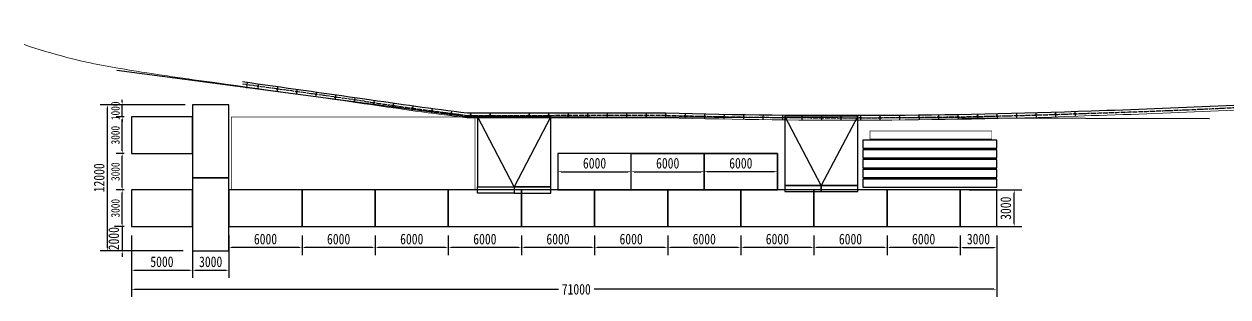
# Model space of a CAD drawing. Header units: millimetres. Extents: x -2018967 to 3675, y -751 to 1571936.
# Drawn here: x -1899858 to -1801079, y 1229791 to 1252202 of the extents above; entities that cross this region are included whole.
import ezdxf

# ---------------------------------------------------------------- set-up
doc = ezdxf.new("R2010")
doc.units = ezdxf.units.MM
doc.header["$LTSCALE"] = 1000
doc.linetypes.add('-6_350_HOLE$0$DASH', pattern=[0.35, 0.25, -0.1])
doc.linetypes.add('DOTE', pattern=[2.42, 2, -0.2, 0.02, -0.2])
doc.layers.get('0').update_dxf_attribs({"linetype": 'CONTINUOUS'})
doc.layers.get('DEFPOINTS').update_dxf_attribs({"linetype": 'CONTINUOUS'})
for name, color, linetype in [('1-下木', 215, 'CONTINUOUS'), ('1-中心线', 4, 'DOTE'), ('1-构筑物', 232, 'CONTINUOUS'), ('1-水岸线', 5, 'CONTINUOUS'), ('1-细部表达', 252, 'CONTINUOUS'), ('1-铺装分割线', 3, 'CONTINUOUS'), ('W-ALUMINUM_FRAME铝架', 30, 'CONTINUOUS')]:
    doc.layers.add(name, color=color, linetype=linetype)
doc.styles.add('STANDARD_T3', font='simplex.shx', dxfattribs={"width": 0.7, "bigfont": 'gbcbig.shx'})
doc.styles.add('黑体', font='simhei.ttf', dxfattribs={"width": 0.8})
doc.dimstyles.new('W&&200', dxfattribs={"dimtxt": 700, "dimasz": 200, "dimexe": 500, "dimexo": 600, "dimgap": 200, "dimtad": 1, "dimdec": 0, "dimzin": 0, "dimdsep": 46, "dimtxsty": 'STANDARD_T3', "dimcen": 0.09, "dimclrd": 1, "dimclre": 1, "dimclrt": 7, "dimazin": 2, "dimtfac": 1, "dimtdec": 0, "dimtix": 1, "dimtmove": 2, "dimatfit": 3, "dimfxl": 100, "dimtolj": 1, "dimtzin": 0, "dimarcsym": 0})
doc.dimstyles.new('W&&250', dxfattribs={"dimtxt": 875, "dimasz": 250, "dimexe": 625, "dimexo": 750, "dimgap": 250, "dimtad": 1, "dimdec": 0, "dimzin": 0, "dimdsep": 46, "dimtxsty": 'STANDARD_T3', "dimcen": 0.09, "dimclrd": 1, "dimclre": 1, "dimclrt": 7, "dimazin": 2, "dimtfac": 1, "dimtdec": 0, "dimtix": 1, "dimtmove": 2, "dimatfit": 3, "dimfxl": 100, "dimtolj": 1, "dimtzin": 0, "dimarcsym": 0})

# ---------------------------------------------------------------- blocks, each defined once
blk = doc.blocks.new('*D256')
at = {"color": 1, "lineweight": -2, "transparency": 16777216}
for p, q in [((-1822298, 1238577), (-1817990, 1238577)), ((-1818615, 1235827), (-1818615, 1238327)), ((-1822298, 1235577), (-1817990, 1235577))]:
    blk.add_line(p, q, dxfattribs=at)
at = {"color": 1, "transparency": 16777216}
for points in [[(-1818656, 1238327), (-1818573, 1238327), (-1818615, 1238577)], [(-1818656, 1235827), (-1818573, 1235827), (-1818615, 1235577)]]:
    blk.add_solid(points, dxfattribs=at)
at = {"layer": 'DEFPOINTS', "color": 0, "transparency": 16777216}
for p in [(-1823048, 1238577), (-1818615, 1238577), (-1823048, 1235577)]:
    blk.add_point(p, dxfattribs=at)
at = {"color": 7, "transparency": 16777216, "insert": (-1819307, 1237077), "char_height": 875, "attachment_point": 5, "rotation": 90, "style": '黑体'}
blk.add_mtext('\\A1;3000', dxfattribs=at)
blk = doc.blocks.new('*D257')
at = {"color": 1, "lineweight": -2, "transparency": 16777216}
for p, q in [((-1891048, 1234827), (-1891048, 1231358)), ((-1886048, 1234827), (-1886048, 1231358)), ((-1890798, 1231983), (-1886298, 1231983))]:
    blk.add_line(p, q, dxfattribs=at)
at = {"color": 1, "transparency": 16777216}
for points in [[(-1890798, 1232025), (-1890798, 1231941), (-1891048, 1231983)], [(-1886298, 1232025), (-1886298, 1231941), (-1886048, 1231983)]]:
    blk.add_solid(points, dxfattribs=at)
at = {"layer": 'DEFPOINTS', "color": 0, "transparency": 16777216}
for p in [(-1891048, 1235577), (-1886048, 1235577), (-1886048, 1231983)]:
    blk.add_point(p, dxfattribs=at)
at = {"color": 7, "transparency": 16777216, "insert": (-1888548, 1232675), "char_height": 875, "attachment_point": 5, "style": '黑体'}
blk.add_mtext('\\A1;5000', dxfattribs=at)
blk = doc.blocks.new('*D258')
at = {"color": 1, "lineweight": -2, "transparency": 16777216}
for p, q in [((-1886048, 1234827), (-1886048, 1231358)), ((-1883048, 1234827), (-1883048, 1231358)), ((-1885798, 1231983), (-1883298, 1231983))]:
    blk.add_line(p, q, dxfattribs=at)
at = {"color": 1, "transparency": 16777216}
for points in [[(-1885798, 1232025), (-1885798, 1231941), (-1886048, 1231983)], [(-1883298, 1232025), (-1883298, 1231941), (-1883048, 1231983)]]:
    blk.add_solid(points, dxfattribs=at)
at = {"layer": 'DEFPOINTS', "color": 0, "transparency": 16777216}
for p in [(-1886048, 1235577), (-1883048, 1235577), (-1883048, 1231983)]:
    blk.add_point(p, dxfattribs=at)
at = {"color": 7, "transparency": 16777216, "insert": (-1884548, 1232675), "char_height": 875, "attachment_point": 5, "style": '黑体'}
blk.add_mtext('\\A1;3000', dxfattribs=at)
blk = doc.blocks.new('*D259')
at = {"color": 1, "lineweight": -2, "transparency": 16777216}
for p, q in [((-1891648, 1238577), (-1892306, 1238577)), ((-1891806, 1235777), (-1891806, 1238377)), ((-1891648, 1235577), (-1892306, 1235577))]:
    blk.add_line(p, q, dxfattribs=at)
at = {"color": 1, "transparency": 16777216}
for points in [[(-1891840, 1238377), (-1891773, 1238377), (-1891806, 1238577)], [(-1891840, 1235777), (-1891773, 1235777), (-1891806, 1235577)]]:
    blk.add_solid(points, dxfattribs=at)
at = {"layer": 'DEFPOINTS', "color": 0, "transparency": 16777216}
for p in [(-1891806, 1238577), (-1891048, 1238577), (-1891048, 1235577)]:
    blk.add_point(p, dxfattribs=at)
at = {"color": 7, "transparency": 16777216, "insert": (-1892360, 1237077), "char_height": 700, "attachment_point": 5, "rotation": 90, "style": '黑体'}
blk.add_mtext('\\A1;3000', dxfattribs=at)
blk = doc.blocks.new('*D262')
at = {"color": 1, "lineweight": -2, "transparency": 16777216}
for p, q in [((-1891706, 1241577), (-1892306, 1241577)), ((-1891806, 1238777), (-1891806, 1241377)), ((-1891706, 1238577), (-1892306, 1238577))]:
    blk.add_line(p, q, dxfattribs=at)
at = {"color": 1, "transparency": 16777216}
for points in [[(-1891840, 1241377), (-1891773, 1241377), (-1891806, 1241577)], [(-1891840, 1238777), (-1891773, 1238777), (-1891806, 1238577)]]:
    blk.add_solid(points, dxfattribs=at)
at = {"layer": 'DEFPOINTS', "color": 0, "transparency": 16777216}
for p in [(-1891806, 1241577), (-1891048, 1241577), (-1883048, 1238577)]:
    blk.add_point(p, dxfattribs=at)
at = {"color": 7, "transparency": 16777216, "insert": (-1892360, 1240077), "char_height": 700, "attachment_point": 5, "rotation": 90, "style": '黑体'}
blk.add_mtext('\\A1;3000', dxfattribs=at)
blk = doc.blocks.new('*D263')
at = {"color": 1, "lineweight": -2, "transparency": 16777216}
for p, q in [((-1891648, 1244577), (-1892306, 1244577)), ((-1891806, 1241777), (-1891806, 1244377)), ((-1891648, 1241577), (-1892306, 1241577))]:
    blk.add_line(p, q, dxfattribs=at)
at = {"color": 1, "transparency": 16777216}
for points in [[(-1891840, 1244377), (-1891773, 1244377), (-1891806, 1244577)], [(-1891840, 1241777), (-1891773, 1241777), (-1891806, 1241577)]]:
    blk.add_solid(points, dxfattribs=at)
at = {"layer": 'DEFPOINTS', "color": 0, "transparency": 16777216}
for p in [(-1891806, 1244577), (-1891048, 1244577), (-1891048, 1241577)]:
    blk.add_point(p, dxfattribs=at)
at = {"color": 7, "transparency": 16777216, "insert": (-1892360, 1243077), "char_height": 700, "attachment_point": 5, "rotation": 90, "style": '黑体'}
blk.add_mtext('\\A1;3000', dxfattribs=at)
blk = doc.blocks.new('*D260')
at = {"color": 1, "lineweight": -2, "transparency": 16777216}
for p, q in [((-1886798, 1245577), (-1893627, 1245577)), ((-1893002, 1233827), (-1893002, 1245327)), ((-1886798, 1233577), (-1893627, 1233577))]:
    blk.add_line(p, q, dxfattribs=at)
at = {"color": 1, "transparency": 16777216}
for points in [[(-1893044, 1245327), (-1892960, 1245327), (-1893002, 1245577)], [(-1893044, 1233827), (-1892960, 1233827), (-1893002, 1233577)]]:
    blk.add_solid(points, dxfattribs=at)
at = {"layer": 'DEFPOINTS', "color": 0, "transparency": 16777216}
for p in [(-1893002, 1245577), (-1886048, 1245577), (-1886048, 1233577)]:
    blk.add_point(p, dxfattribs=at)
at = {"color": 7, "transparency": 16777216, "insert": (-1893695, 1239577), "char_height": 875, "attachment_point": 5, "rotation": 90, "style": '黑体'}
blk.add_mtext('\\A1;12000', dxfattribs=at)
blk = doc.blocks.new('*D261')
at = {"color": 1, "lineweight": -2, "transparency": 16777216}
for p, q in [((-1891806, 1235827), (-1891806, 1236077)), ((-1891798, 1235577), (-1892431, 1235577)), ((-1891806, 1235577), (-1891806, 1233577)), ((-1886798, 1233577), (-1892431, 1233577)), ((-1891806, 1233327), (-1891806, 1233077))]:
    blk.add_line(p, q, dxfattribs=at)
at = {"color": 1, "transparency": 16777216}
for points in [[(-1891848, 1235827), (-1891765, 1235827), (-1891806, 1235577)], [(-1891848, 1233327), (-1891765, 1233327), (-1891806, 1233577)]]:
    blk.add_solid(points, dxfattribs=at)
at = {"layer": 'DEFPOINTS', "color": 0, "transparency": 16777216}
for p in [(-1891048, 1235577), (-1891806, 1233577), (-1886048, 1233577)]:
    blk.add_point(p, dxfattribs=at)
at = {"color": 7, "transparency": 16777216, "insert": (-1892499, 1234577), "char_height": 875, "attachment_point": 5, "rotation": 90, "style": '黑体'}
blk.add_mtext('\\A1;2000', dxfattribs=at)
blk = doc.blocks.new('*U252')
at = {"layer": 'W-ALUMINUM_FRAME铝架', "color": 3}
blk.add_lwpolyline([(-6000, -1500), (6000, -1500), (6000, 1500), (-6000, 1500)], close=True, dxfattribs=at)
blk = doc.blocks.new('*U253')
at = {"color": 0, "linetype": 'ByBlock', "lineweight": -2, "transparency": 16777216}
for p in [(-48000, 0), (-36000, 0), (-24000, 0), (-12000, 0), (0, 0)]:
    blk.add_blockref('*U252', p, dxfattribs=at)
blk = doc.blocks.new('*D264')
at = {"color": 1, "lineweight": -2, "transparency": 16777216}
for p, q in [((-1891048, 1234827), (-1891048, 1229791)), ((-1820048, 1234827), (-1820048, 1229791)), ((-1890798, 1230416), (-1856012, 1230416)), ((-1820298, 1230416), (-1853085, 1230416))]:
    blk.add_line(p, q, dxfattribs=at)
at = {"color": 1, "transparency": 16777216}
for points in [[(-1890798, 1230457), (-1890798, 1230374), (-1891048, 1230416)], [(-1820298, 1230457), (-1820298, 1230374), (-1820048, 1230416)]]:
    blk.add_solid(points, dxfattribs=at)
at = {"layer": 'DEFPOINTS', "color": 0, "transparency": 16777216}
for p in [(-1891048, 1235577), (-1820048, 1235577), (-1820048, 1230416)]:
    blk.add_point(p, dxfattribs=at)
at = {"color": 7, "transparency": 16777216, "insert": (-1854548, 1230416), "char_height": 875, "attachment_point": 5, "style": '黑体'}
blk.add_mtext('\\A1;71000', dxfattribs=at)
blk = doc.blocks.new('*U254')
blk.add_lwpolyline([(-3000, -1500), (3000, -1500), (3000, 1500), (-3000, 1500)], close=True)
blk = doc.blocks.new('*U255')
at = {"color": 0, "linetype": 'ByBlock', "lineweight": -2, "transparency": 16777216}
for p in [(-54000, 0), (-48000, 0), (-42000, 0), (-36000, 0), (-30000, 0), (-24000, 0), (-18000, 0), (-12000, 0), (-6000, 0), (0, 0)]:
    blk.add_blockref('*U254', p, dxfattribs=at)
blk = doc.blocks.new('*D265')
at = {"color": 1, "lineweight": -2, "transparency": 16777216}
for p, q in [((-1829048, 1234827), (-1829048, 1233225)), ((-1823048, 1234827), (-1823048, 1233225)), ((-1823298, 1233850), (-1828798, 1233850))]:
    blk.add_line(p, q, dxfattribs=at)
at = {"color": 1, "transparency": 16777216}
for points in [[(-1828798, 1233892), (-1828798, 1233808), (-1829048, 1233850)], [(-1823298, 1233892), (-1823298, 1233808), (-1823048, 1233850)]]:
    blk.add_solid(points, dxfattribs=at)
at = {"layer": 'DEFPOINTS', "color": 0, "transparency": 16777216}
for p in [(-1829048, 1235577), (-1823048, 1235577), (-1829048, 1233850)]:
    blk.add_point(p, dxfattribs=at)
at = {"color": 7, "transparency": 16777216, "insert": (-1826048, 1234542), "char_height": 875, "attachment_point": 5, "style": '黑体'}
blk.add_mtext('\\A1;6000', dxfattribs=at)
blk = doc.blocks.new('*D266')
at = {"color": 1, "lineweight": -2, "transparency": 16777216}
for p, q in [((-1835048, 1234827), (-1835048, 1233225)), ((-1829048, 1234827), (-1829048, 1233225)), ((-1829298, 1233850), (-1834798, 1233850))]:
    blk.add_line(p, q, dxfattribs=at)
at = {"color": 1, "transparency": 16777216}
for points in [[(-1834798, 1233892), (-1834798, 1233808), (-1835048, 1233850)], [(-1829298, 1233892), (-1829298, 1233808), (-1829048, 1233850)]]:
    blk.add_solid(points, dxfattribs=at)
at = {"layer": 'DEFPOINTS', "color": 0, "transparency": 16777216}
for p in [(-1835048, 1235577), (-1829048, 1235577), (-1835048, 1233850)]:
    blk.add_point(p, dxfattribs=at)
at = {"color": 7, "transparency": 16777216, "insert": (-1832048, 1234542), "char_height": 875, "attachment_point": 5, "style": '黑体'}
blk.add_mtext('\\A1;6000', dxfattribs=at)
blk = doc.blocks.new('*D267')
at = {"color": 1, "lineweight": -2, "transparency": 16777216}
for p, q in [((-1841048, 1234827), (-1841048, 1233225)), ((-1835048, 1234827), (-1835048, 1233225)), ((-1835298, 1233850), (-1840798, 1233850))]:
    blk.add_line(p, q, dxfattribs=at)
at = {"color": 1, "transparency": 16777216}
for points in [[(-1840798, 1233892), (-1840798, 1233808), (-1841048, 1233850)], [(-1835298, 1233892), (-1835298, 1233808), (-1835048, 1233850)]]:
    blk.add_solid(points, dxfattribs=at)
at = {"layer": 'DEFPOINTS', "color": 0, "transparency": 16777216}
for p in [(-1841048, 1235577), (-1835048, 1235577), (-1841048, 1233850)]:
    blk.add_point(p, dxfattribs=at)
at = {"color": 7, "transparency": 16777216, "insert": (-1838048, 1234542), "char_height": 875, "attachment_point": 5, "style": '黑体'}
blk.add_mtext('\\A1;6000', dxfattribs=at)
blk = doc.blocks.new('*D268')
at = {"color": 1, "lineweight": -2, "transparency": 16777216}
for p, q in [((-1847048, 1234827), (-1847048, 1233225)), ((-1841048, 1234827), (-1841048, 1233225)), ((-1841298, 1233850), (-1846798, 1233850))]:
    blk.add_line(p, q, dxfattribs=at)
at = {"color": 1, "transparency": 16777216}
for points in [[(-1846798, 1233892), (-1846798, 1233808), (-1847048, 1233850)], [(-1841298, 1233892), (-1841298, 1233808), (-1841048, 1233850)]]:
    blk.add_solid(points, dxfattribs=at)
at = {"layer": 'DEFPOINTS', "color": 0, "transparency": 16777216}
for p in [(-1847048, 1235577), (-1841048, 1235577), (-1847048, 1233850)]:
    blk.add_point(p, dxfattribs=at)
at = {"color": 7, "transparency": 16777216, "insert": (-1844048, 1234542), "char_height": 875, "attachment_point": 5, "style": '黑体'}
blk.add_mtext('\\A1;6000', dxfattribs=at)
blk = doc.blocks.new('*D269')
at = {"color": 1, "lineweight": -2, "transparency": 16777216}
for p, q in [((-1853048, 1234827), (-1853048, 1233225)), ((-1847048, 1234827), (-1847048, 1233225)), ((-1847298, 1233850), (-1852798, 1233850))]:
    blk.add_line(p, q, dxfattribs=at)
at = {"color": 1, "transparency": 16777216}
for points in [[(-1852798, 1233892), (-1852798, 1233808), (-1853048, 1233850)], [(-1847298, 1233892), (-1847298, 1233808), (-1847048, 1233850)]]:
    blk.add_solid(points, dxfattribs=at)
at = {"layer": 'DEFPOINTS', "color": 0, "transparency": 16777216}
for p in [(-1853048, 1235577), (-1847048, 1235577), (-1853048, 1233850)]:
    blk.add_point(p, dxfattribs=at)
at = {"color": 7, "transparency": 16777216, "insert": (-1850048, 1234542), "char_height": 875, "attachment_point": 5, "style": '黑体'}
blk.add_mtext('\\A1;6000', dxfattribs=at)
blk = doc.blocks.new('*D270')
at = {"color": 1, "lineweight": -2, "transparency": 16777216}
for p, q in [((-1859048, 1234827), (-1859048, 1233225)), ((-1853048, 1234827), (-1853048, 1233225)), ((-1853298, 1233850), (-1858798, 1233850))]:
    blk.add_line(p, q, dxfattribs=at)
at = {"color": 1, "transparency": 16777216}
for points in [[(-1858798, 1233892), (-1858798, 1233808), (-1859048, 1233850)], [(-1853298, 1233892), (-1853298, 1233808), (-1853048, 1233850)]]:
    blk.add_solid(points, dxfattribs=at)
at = {"layer": 'DEFPOINTS', "color": 0, "transparency": 16777216}
for p in [(-1859048, 1235577), (-1853048, 1235577), (-1859048, 1233850)]:
    blk.add_point(p, dxfattribs=at)
at = {"color": 7, "transparency": 16777216, "insert": (-1856048, 1234542), "char_height": 875, "attachment_point": 5, "style": '黑体'}
blk.add_mtext('\\A1;6000', dxfattribs=at)
blk = doc.blocks.new('*D271')
at = {"color": 1, "lineweight": -2, "transparency": 16777216}
for p, q in [((-1865048, 1234827), (-1865048, 1233225)), ((-1859048, 1234827), (-1859048, 1233225)), ((-1859298, 1233850), (-1864798, 1233850))]:
    blk.add_line(p, q, dxfattribs=at)
at = {"color": 1, "transparency": 16777216}
for points in [[(-1864798, 1233892), (-1864798, 1233808), (-1865048, 1233850)], [(-1859298, 1233892), (-1859298, 1233808), (-1859048, 1233850)]]:
    blk.add_solid(points, dxfattribs=at)
at = {"layer": 'DEFPOINTS', "color": 0, "transparency": 16777216}
for p in [(-1865048, 1235577), (-1859048, 1235577), (-1865048, 1233850)]:
    blk.add_point(p, dxfattribs=at)
at = {"color": 7, "transparency": 16777216, "insert": (-1862048, 1234542), "char_height": 875, "attachment_point": 5, "style": '黑体'}
blk.add_mtext('\\A1;6000', dxfattribs=at)
blk = doc.blocks.new('*D272')
at = {"color": 1, "lineweight": -2, "transparency": 16777216}
for p, q in [((-1871048, 1234827), (-1871048, 1233225)), ((-1865048, 1234827), (-1865048, 1233225)), ((-1865298, 1233850), (-1870798, 1233850))]:
    blk.add_line(p, q, dxfattribs=at)
at = {"color": 1, "transparency": 16777216}
for points in [[(-1870798, 1233892), (-1870798, 1233808), (-1871048, 1233850)], [(-1865298, 1233892), (-1865298, 1233808), (-1865048, 1233850)]]:
    blk.add_solid(points, dxfattribs=at)
at = {"layer": 'DEFPOINTS', "color": 0, "transparency": 16777216}
for p in [(-1871048, 1235577), (-1865048, 1235577), (-1871048, 1233850)]:
    blk.add_point(p, dxfattribs=at)
at = {"color": 7, "transparency": 16777216, "insert": (-1868048, 1234542), "char_height": 875, "attachment_point": 5, "style": '黑体'}
blk.add_mtext('\\A1;6000', dxfattribs=at)
blk = doc.blocks.new('*D273')
at = {"color": 1, "lineweight": -2, "transparency": 16777216}
for p, q in [((-1877048, 1234827), (-1877048, 1233225)), ((-1871048, 1234827), (-1871048, 1233225)), ((-1871298, 1233850), (-1876798, 1233850))]:
    blk.add_line(p, q, dxfattribs=at)
at = {"color": 1, "transparency": 16777216}
for points in [[(-1876798, 1233892), (-1876798, 1233808), (-1877048, 1233850)], [(-1871298, 1233892), (-1871298, 1233808), (-1871048, 1233850)]]:
    blk.add_solid(points, dxfattribs=at)
at = {"layer": 'DEFPOINTS', "color": 0, "transparency": 16777216}
for p in [(-1877048, 1235577), (-1871048, 1235577), (-1877048, 1233850)]:
    blk.add_point(p, dxfattribs=at)
at = {"color": 7, "transparency": 16777216, "insert": (-1874048, 1234542), "char_height": 875, "attachment_point": 5, "style": '黑体'}
blk.add_mtext('\\A1;6000', dxfattribs=at)
blk = doc.blocks.new('*D274')
at = {"color": 1, "lineweight": -2, "transparency": 16777216}
for p, q in [((-1883048, 1234827), (-1883048, 1233225)), ((-1877048, 1234827), (-1877048, 1233225)), ((-1877298, 1233850), (-1882798, 1233850))]:
    blk.add_line(p, q, dxfattribs=at)
at = {"color": 1, "transparency": 16777216}
for points in [[(-1882798, 1233892), (-1882798, 1233808), (-1883048, 1233850)], [(-1877298, 1233892), (-1877298, 1233808), (-1877048, 1233850)]]:
    blk.add_solid(points, dxfattribs=at)
at = {"layer": 'DEFPOINTS', "color": 0, "transparency": 16777216}
for p in [(-1883048, 1235577), (-1877048, 1235577), (-1883048, 1233850)]:
    blk.add_point(p, dxfattribs=at)
at = {"color": 7, "transparency": 16777216, "insert": (-1880048, 1234542), "char_height": 875, "attachment_point": 5, "style": '黑体'}
blk.add_mtext('\\A1;6000', dxfattribs=at)
blk = doc.blocks.new('*U469')
blk.add_lwpolyline([(-5500, -333), (5500, -333), (5500, 329), (-5500, 329)], close=True)
blk = doc.blocks.new('*U470')
at = {"color": 0, "linetype": 'ByBlock', "lineweight": -2, "transparency": 16777216}
for p in [(0, 3200), (0, 2400), (0, 1600), (0, 800), (0, 0)]:
    blk.add_blockref('*U469', p, dxfattribs=at)
blk = doc.blocks.new('langan')
at = {"layer": '1-中心线'}
blk.add_lwpolyline([(0, 0.178), (0, 0.04), (0, -0.19)], dxfattribs=at)
at = {"layer": '1-细部表达'}
blk.add_lwpolyline([(-0.04, 0.04), (0.04, 0.04), (0.04, -0.04), (-0.04, -0.04)], close=True, dxfattribs=at)
blk = doc.blocks.new('*D571')
at = {"color": 1, "lineweight": -2, "transparency": 16777216}
for p, q in [((-1856048, 1239327), (-1856048, 1240702)), ((-1850048, 1239327), (-1850048, 1240702)), ((-1855798, 1240077), (-1850298, 1240077))]:
    blk.add_line(p, q, dxfattribs=at)
at = {"color": 1, "transparency": 16777216}
for points in [[(-1855798, 1240119), (-1855798, 1240035), (-1856048, 1240077)], [(-1850298, 1240119), (-1850298, 1240035), (-1850048, 1240077)]]:
    blk.add_solid(points, dxfattribs=at)
at = {"layer": 'DEFPOINTS', "color": 0, "transparency": 16777216}
for p in [(-1850048, 1240077), (-1856048, 1238577), (-1850048, 1238577)]:
    blk.add_point(p, dxfattribs=at)
at = {"color": 7, "transparency": 16777216, "insert": (-1853048, 1240769), "char_height": 875, "attachment_point": 5, "style": '黑体'}
blk.add_mtext('\\A1;6000', dxfattribs=at)
blk = doc.blocks.new('*D572')
at = {"color": 1, "lineweight": -2, "transparency": 16777216}
for p, q in [((-1850048, 1239327), (-1850048, 1240702)), ((-1844048, 1239327), (-1844048, 1240702)), ((-1849798, 1240077), (-1844298, 1240077))]:
    blk.add_line(p, q, dxfattribs=at)
at = {"color": 1, "transparency": 16777216}
for points in [[(-1849798, 1240119), (-1849798, 1240035), (-1850048, 1240077)], [(-1844298, 1240119), (-1844298, 1240035), (-1844048, 1240077)]]:
    blk.add_solid(points, dxfattribs=at)
at = {"layer": 'DEFPOINTS', "color": 0, "transparency": 16777216}
for p in [(-1844048, 1240077), (-1850048, 1238577), (-1844048, 1238577)]:
    blk.add_point(p, dxfattribs=at)
at = {"color": 7, "transparency": 16777216, "insert": (-1847048, 1240769), "char_height": 875, "attachment_point": 5, "style": '黑体'}
blk.add_mtext('\\A1;6000', dxfattribs=at)
blk = doc.blocks.new('*D573')
at = {"color": 1, "lineweight": -2, "transparency": 16777216}
for p, q in [((-1844048, 1239327), (-1844048, 1240702)), ((-1838048, 1240827), (-1838048, 1240702)), ((-1838298, 1240077), (-1843798, 1240077))]:
    blk.add_line(p, q, dxfattribs=at)
at = {"color": 1, "transparency": 16777216}
for points in [[(-1843798, 1240119), (-1843798, 1240035), (-1844048, 1240077)], [(-1838298, 1240119), (-1838298, 1240035), (-1838048, 1240077)]]:
    blk.add_solid(points, dxfattribs=at)
at = {"layer": 'DEFPOINTS', "color": 0, "transparency": 16777216}
for p in [(-1844048, 1240077), (-1838048, 1240077), (-1844048, 1238577)]:
    blk.add_point(p, dxfattribs=at)
at = {"color": 7, "transparency": 16777216, "insert": (-1841048, 1240769), "char_height": 875, "attachment_point": 5, "style": '黑体'}
blk.add_mtext('\\A1;6000', dxfattribs=at)
blk = doc.blocks.new('*D574')
at = {"color": 1, "lineweight": -2, "transparency": 16777216}
for p, q in [((-1891806, 1245777), (-1891806, 1245977)), ((-1886648, 1245577), (-1892306, 1245577)), ((-1891806, 1244577), (-1891806, 1245577)), ((-1891648, 1244577), (-1892306, 1244577)), ((-1891806, 1244377), (-1891806, 1244177))]:
    blk.add_line(p, q, dxfattribs=at)
at = {"color": 1, "transparency": 16777216}
for points in [[(-1891840, 1245777), (-1891773, 1245777), (-1891806, 1245577)], [(-1891840, 1244377), (-1891773, 1244377), (-1891806, 1244577)]]:
    blk.add_solid(points, dxfattribs=at)
at = {"layer": 'DEFPOINTS', "color": 0, "transparency": 16777216}
for p in [(-1891806, 1245577), (-1886048, 1245577), (-1891048, 1244577)]:
    blk.add_point(p, dxfattribs=at)
at = {"color": 7, "transparency": 16777216, "insert": (-1892360, 1245077), "char_height": 700, "attachment_point": 5, "rotation": 90, "style": '黑体'}
blk.add_mtext('\\A1;1000', dxfattribs=at)
blk = doc.blocks.new('*D909')
at = {"color": 1, "lineweight": -2, "transparency": 16777216}
for p, q in [((-1823048, 1234827), (-1823048, 1233225)), ((-1820048, 1234827), (-1820048, 1233225)), ((-1822798, 1233850), (-1820298, 1233850))]:
    blk.add_line(p, q, dxfattribs=at)
at = {"color": 1, "transparency": 16777216}
for points in [[(-1822798, 1233892), (-1822798, 1233808), (-1823048, 1233850)], [(-1820298, 1233892), (-1820298, 1233808), (-1820048, 1233850)]]:
    blk.add_solid(points, dxfattribs=at)
at = {"layer": 'DEFPOINTS', "color": 0, "transparency": 16777216}
for p in [(-1823048, 1235577), (-1820048, 1235577), (-1820048, 1233850)]:
    blk.add_point(p, dxfattribs=at)
at = {"color": 7, "transparency": 16777216, "insert": (-1821548, 1234542), "char_height": 875, "attachment_point": 5, "style": '黑体'}
blk.add_mtext('\\A1;3000', dxfattribs=at)

msp = doc.modelspace()

# ---------------------------------------------------------------- linework, layer by layer
at = {"color": 8}
msp.add_lwpolyline([(-1892241.7, 1248419.2), (-1892241.7, 1248419.2), (-1863521.1, 1244600.1), (-1802589.5, 1244436.4)], dxfattribs=at)
at = {"linetype": '-6_350_HOLE$0$DASH', "const_width": 50}
msp.add_lwpolyline([(-1882848.4, 1238577), (-1862848.4, 1238577), (-1862848.4, 1244577), (-1882848.4, 1244577)], close=True, dxfattribs=at)
at = {"color": 183, "const_width": 50}
msp.add_lwpolyline([(-1830451.7, 1243430.4), (-1820451.7, 1243430.4), (-1820451.7, 1242755.1), (-1830451.7, 1242755.1)], close=True, dxfattribs=at)
msp.add_lwpolyline([(-1823048.4, 1235577), (-1820048.4, 1235577), (-1820048.4, 1238577), (-1823048.4, 1238577)], close=True)
at = {"layer": '1-下木'}
msp.add_lwpolyline([(-1881552.8, 1247421.5), (-1881598.3, 1246934)], dxfattribs=at)
at = {"layer": '1-中心线', "ltscale": 0.2}
msp.add_lwpolyline([(-1881976.7, 1247278.9, -0.0007083), (-1871935.7, 1245859.8, 0.0051525), (-1863521.1, 1244704.9), (-1847204.9, 1244707, 0.016127), (-1812298.9, 1244880.7, 0.0086787), (-1791452.3, 1245860.1, -0.0274266), (-1786744.8, 1246301.4)], format="xyb", dxfattribs=at)
at = {"layer": '1-水岸线', "linetype": 'ByBlock', "lineweight": 0}
msp.add_lwpolyline([(-1899858, 1250518.5, 0.0386291), (-1892751.2, 1248683.6, 0.0078984), (-1885969.5, 1247633.2, -0.0009879), (-1871964.4, 1245661.8, 0.0051599), (-1863533.7, 1244504.9), (-1847207.6, 1244507, 0.0161254), (-1812292.2, 1244680.8, 0.0086819), (-1791431, 1245661.1, -0.0508757), (-1782726.8, 1246069.1, 0.1302663), (-1775462.7, 1247573.8, -0.0697877), (-1771358.7, 1248952, 0.0234381), (-1761026.5, 1251387.5, 0.0549261), (-1748860.7, 1252202.2)], format="xyb", dxfattribs=at)
at = {"layer": '1-铺装分割线', "linetype": 'ByBlock'}
msp.add_lwpolyline([(-1881948.9, 1247477, -0.0007083), (-1871906.9, 1246057.7, 0.0051451), (-1863508.5, 1244904.9), (-1847202.2, 1244907, 0.0161286), (-1812305.5, 1245080.6, 0.0086756), (-1791473.5, 1246059.2, -0.027378), (-1786752.6, 1246501.3)], format="xyb", dxfattribs=at)
at = {"layer": 'W-ALUMINUM_FRAME铝架', "color": 3}
for points in [[(-1886048.4, 1239577), (-1883048.4, 1239577), (-1883048.4, 1245577), (-1886048.4, 1245577)], [(-1891048.4, 1241577), (-1886048.4, 1241577), (-1886048.4, 1244577), (-1891048.4, 1244577)], [(-1856048.4, 1241577), (-1856048.4, 1238577), (-1850048.4, 1238577), (-1850048.4, 1241577)], [(-1850048.4, 1241577), (-1844048.4, 1241577), (-1844048.4, 1238577), (-1850048.4, 1238577)], [(-1838048.4, 1241577), (-1838048.4, 1238577), (-1844048.4, 1238577), (-1844048.4, 1241577)], [(-1886048.4, 1233577), (-1883048.4, 1233577), (-1883048.4, 1239577), (-1886048.4, 1239577)], [(-1891048.4, 1235577), (-1886048.4, 1235577), (-1886048.4, 1238577), (-1891048.4, 1238577)]]:
    msp.add_lwpolyline(points, close=True, dxfattribs=at)
at = {"layer": 'W-ALUMINUM_FRAME铝架', "color": 4}
for points in [[(-1862644.6, 1238830.4), (-1856644.6, 1238830.4), (-1856644.6, 1244610.3), (-1862644.6, 1244610.3)], [(-1831448.4, 1238941), (-1831448.4, 1244626.9), (-1837448.4, 1244626.9), (-1837448.4, 1238941)], [(-1859640.7, 1238327), (-1862640.7, 1238327), (-1862640.7, 1238827), (-1859640.7, 1238827)], [(-1859648.4, 1238327), (-1856648.4, 1238327), (-1856648.4, 1238827), (-1859648.4, 1238827)], [(-1837448.4, 1238441), (-1834448.4, 1238441), (-1834448.4, 1238941), (-1837448.4, 1238941)], [(-1834448.4, 1238441), (-1831448.4, 1238441), (-1831448.4, 1238941), (-1834448.4, 1238941)]]:
    msp.add_lwpolyline(points, close=True, dxfattribs=at)
for points in [[(-1856644.6, 1244610.3), (-1859640.7, 1238827), (-1862644.6, 1244610.3)], [(-1831448.4, 1244626.9), (-1834448.4, 1238941), (-1837448.4, 1244626.9)]]:
    msp.add_lwpolyline(points, dxfattribs=at)
at = {"layer": 'W-ALUMINUM_FRAME铝架'}
msp.add_lwpolyline([(-1856048.4, 1238577), (-1838048.4, 1238577), (-1838048.4, 1241577), (-1856048.4, 1241577)], close=True, dxfattribs=at)

# ---------------------------------------------------------------- block references
for name, p in [('*U470', (-1825548.4, 1239140.4)), ('*U253', (-1829048.4, 1237077)), ('*U255', (-1826048.4, 1237077))]:
    msp.add_blockref(name, p)
at = {"layer": '1-构筑物'}
for p, xscale, yscale, zscale, rotation in [((-1880660.6, 1247094.5), 999.9999999999997, 999.9999999999997, 999.9999999999997, 352.0153963550256), ((-1879076.1, 1246871.9), 999.9999999999998, 999.9999999999998, 999.9999999999998, 351.9897844261242), ((-1877491.8, 1246648.6), 999.9999999999999, 999.9999999999999, 999.9999999999999, 351.9641724972022), ((-1875907.6, 1246424.6), 999.9999999999999, 999.9999999999999, 999.9999999999999, 351.9385605682272), ((-1874323.4, 1246199.9), 999.9999999999997, 999.9999999999997, 999.9999999999997, 351.9129486392683), ((-1872739.4, 1245974.4), 999.9999999999999, 999.9999999999999, 999.9999999999999, 351.887336710293), ((-1871155.9, 1245745.3), 1000, 1000, 1000, 351.7042036249348), ((-1869572.2, 1245517.5), 1000, 1000, 1000, 351.9266498785266), ((-1867987.6, 1245295.9), 1000.000000000001, 1000.000000000001, 1000.000000000001, 352.1490961334314), ((-1866402.2, 1245080.4), 999.9999999999999, 999.9999999999999, 999.9999999999999, 352.371542387477), ((-1864815.9, 1244871.1), 1000, 1000, 1000, 352.5939886410972), ((-1863226.6, 1244704.9), 1000.000000000001, 1000.000000000001, 1000.000000000001, 0.007416484556053342), ((-1861626.6, 1244705.1), 1000.000000000001, 1000.000000000001, 1000.000000000001, 0.007416484556053342), ((-1858426.6, 1244705.5), 1000.000000000001, 1000.000000000001, 1000.000000000001, 0.007416484556053342), ((-1856826.6, 1244705.7), 1000.000000000001, 1000.000000000001, 1000.000000000001, 0.007416484556053342), ((-1855226.6, 1244706), 1000.000000000001, 1000.000000000001, 1000.000000000001, 0.007416484556053342), ((-1853626.6, 1244706.2), 1000.000000000001, 1000.000000000001, 1000.000000000001, 0.007416484556053342), ((-1852026.6, 1244706.4), 1000.000000000001, 1000.000000000001, 1000.000000000001, 0.007416484556053342), ((-1850426.6, 1244706.6), 1000.000000000001, 1000.000000000001, 1000.000000000001, 0.007416484556053342), ((-1848826.6, 1244706.8), 1000.000000000001, 1000.000000000001, 1000.000000000001, 0.007416484556053342), ((-1847226.6, 1244707), 1000.000000000001, 1000.000000000001, 1000.000000000001, 0.007416484556053342), ((-1845627.1, 1244666.2), 1000, 1000, 1000, 358.6042863558596), ((-1844027.5, 1244629.6), 1000, 1000, 1000, 358.7736565907607), ((-1842427.8, 1244597.8), 999.9999999999999, 999.9999999999999, 999.9999999999999, 358.9430268253143), ((-1840828.1, 1244570.6), 999.9999999999998, 999.9999999999998, 999.9999999999998, 359.1123970603898), ((-1839228.2, 1244548.2), 1000, 1000, 1000, 359.2817672950263), ((-1837628.3, 1244530.5), 1000.000000000001, 1000.000000000001, 1000.000000000001, 359.451137529513), ((-1836028.4, 1244517.5), 1000, 1000, 1000, 359.6205077645332), ((-1834428.4, 1244509.3), 1000, 1000, 1000, 359.7898779992739), ((-1832828.4, 1244505.8), 1000, 1000, 1000, 359.9592482338012), ((-1831228.4, 1244507), 999.9999999999994, 999.9999999999994, 999.9999999999994, 0.1286184688192469), ((-1829628.4, 1244513), 1000, 1000, 1000, 0.2979887028719904), ((-1828028.4, 1244523.7), 1000, 1000, 1000, 0.467358938146356), ((-1826428.5, 1244539.1), 1000, 1000, 1000, 0.636729173009861), ((-1824828.6, 1244559.2), 1000, 1000, 1000, 0.8060994074911044), ((-1823228.8, 1244584.1), 1000, 1000, 1000, 0.9754696425328055), ((-1821629.1, 1244613.7), 999.9999999999998, 999.9999999999998, 999.9999999999998, 1.144839876957448), ((-1820029.5, 1244648), 1000, 1000, 1000, 1.314210111604431), ((-1818430, 1244687.1), 999.9999999999994, 999.9999999999994, 999.9999999999994, 1.48358034619009), ((-1816830.6, 1244730.9), 1000, 1000, 1000, 1.652950580836088), ((-1815231.3, 1244779.4), 1000, 1000, 1000, 1.822320815641839), ((-1813632.2, 1244832.7), 1000, 1000, 1000, 1.991691050636593)]:
    msp.add_blockref('langan', p, dxfattribs=dict(at, xscale=xscale, yscale=yscale, zscale=zscale, rotation=rotation))

# ---------------------------------------------------------------- dimensions: what is measured, and where the dimension line sits
for base, p1, p2, dimstyle, override, picture, middle in [((-1891806.4, 1245577), (-1891048.4, 1244577), (-1886048.4, 1245577), 'W&&200', {"dimtxsty": '黑体'}, '*D574', (-1892360.3, 1245077)), ((-1893002.1, 1245577), (-1886048.4, 1233577), (-1886048.4, 1245577), 'W&&250', {"dimtxsty": '黑体'}, '*D260', (-1893694.5, 1239577)), ((-1891806.4, 1244577), (-1891048.4, 1241577), (-1891048.4, 1244577), 'W&&200', {"dimtxsty": '黑体'}, '*D263', (-1892360.3, 1243077)), ((-1891806.4, 1241577), (-1883048.4, 1238577), (-1891048.4, 1241577), 'W&&200', {"dimtxsty": '黑体', "dimfxlon": 1}, '*D262', (-1892360.3, 1240077)), ((-1891806.4, 1238577), (-1891048.4, 1235577), (-1891048.4, 1238577), 'W&&200', {"dimtxsty": '黑体'}, '*D259', (-1892360.3, 1237077)), ((-1818614.6, 1238577), (-1823048.4, 1235577), (-1823048.4, 1238577), 'W&&250', {"dimtxsty": '黑体'}, '*D256', (-1819307, 1237077)), ((-1891806.4, 1233577), (-1891048.4, 1235577), (-1886048.4, 1233577), 'W&&250', {"dimtxsty": '黑体'}, '*D261', (-1892498.8, 1234577))]:
    dim = msp.add_linear_dim(base=base, p1=p1, p2=p2, angle=90, dimstyle=dimstyle, override=override)
    dim.commit()
    dim.dimension.update_dxf_attribs({"geometry": picture, "text_midpoint": middle})
for base, p1, p2, picture, middle in [((-1850048.4, 1240077), (-1856048.4, 1238577), (-1850048.4, 1238577), '*D571', (-1853048.4, 1240769.4)), ((-1844048.4, 1240077), (-1850048.4, 1238577), (-1844048.4, 1238577), '*D572', (-1847048.4, 1240769.4)), ((-1844048.4, 1240077), (-1838048.4, 1240077), (-1844048.4, 1238577), '*D573', (-1841048.4, 1240769.4)), ((-1886048.4, 1231983), (-1891048.4, 1235577), (-1886048.4, 1235577), '*D257', (-1888548.4, 1232675.5)), ((-1883048.4, 1231983), (-1886048.4, 1235577), (-1883048.4, 1235577), '*D258', (-1884548.4, 1232675.5)), ((-1883048.4, 1233850), (-1877048.4, 1235577), (-1883048.4, 1235577), '*D274', (-1880048.4, 1234542.4)), ((-1877048.4, 1233850), (-1871048.4, 1235577), (-1877048.4, 1235577), '*D273', (-1874048.4, 1234542.4)), ((-1871048.4, 1233850), (-1865048.4, 1235577), (-1871048.4, 1235577), '*D272', (-1868048.4, 1234542.4)), ((-1865048.4, 1233850), (-1859048.4, 1235577), (-1865048.4, 1235577), '*D271', (-1862048.4, 1234542.4)), ((-1859048.4, 1233850), (-1853048.4, 1235577), (-1859048.4, 1235577), '*D270', (-1856048.4, 1234542.4)), ((-1853048.4, 1233850), (-1847048.4, 1235577), (-1853048.4, 1235577), '*D269', (-1850048.4, 1234542.4)), ((-1847048.4, 1233850), (-1841048.4, 1235577), (-1847048.4, 1235577), '*D268', (-1844048.4, 1234542.4)), ((-1841048.4, 1233850), (-1835048.4, 1235577), (-1841048.4, 1235577), '*D267', (-1838048.4, 1234542.4)), ((-1835048.4, 1233850), (-1829048.4, 1235577), (-1835048.4, 1235577), '*D266', (-1832048.4, 1234542.4)), ((-1829048.4, 1233850), (-1823048.4, 1235577), (-1829048.4, 1235577), '*D265', (-1826048.4, 1234542.4)), ((-1820048.4, 1233850), (-1823048.4, 1235577), (-1820048.4, 1235577), '*D909', (-1821548.4, 1234542.4))]:
    dim = msp.add_linear_dim(base=base, p1=p1, p2=p2, dimstyle='W&&250', override={"dimtxsty": '黑体'})
    dim.commit()
    dim.dimension.update_dxf_attribs({"geometry": picture, "text_midpoint": middle})
dim = msp.add_linear_dim(base=(-1820048.4, 1230415.7), p1=(-1891048.4, 1235577), p2=(-1820048.4, 1235577), dimstyle='W&&250', override={"dimtxsty": '黑体'})
dim.commit()
dim.dimension.update_dxf_attribs({"geometry": '*D264', "text_midpoint": (-1854548.4, 1230415.7), "dimtype": 160})

doc.saveas('drawing.dxf')
